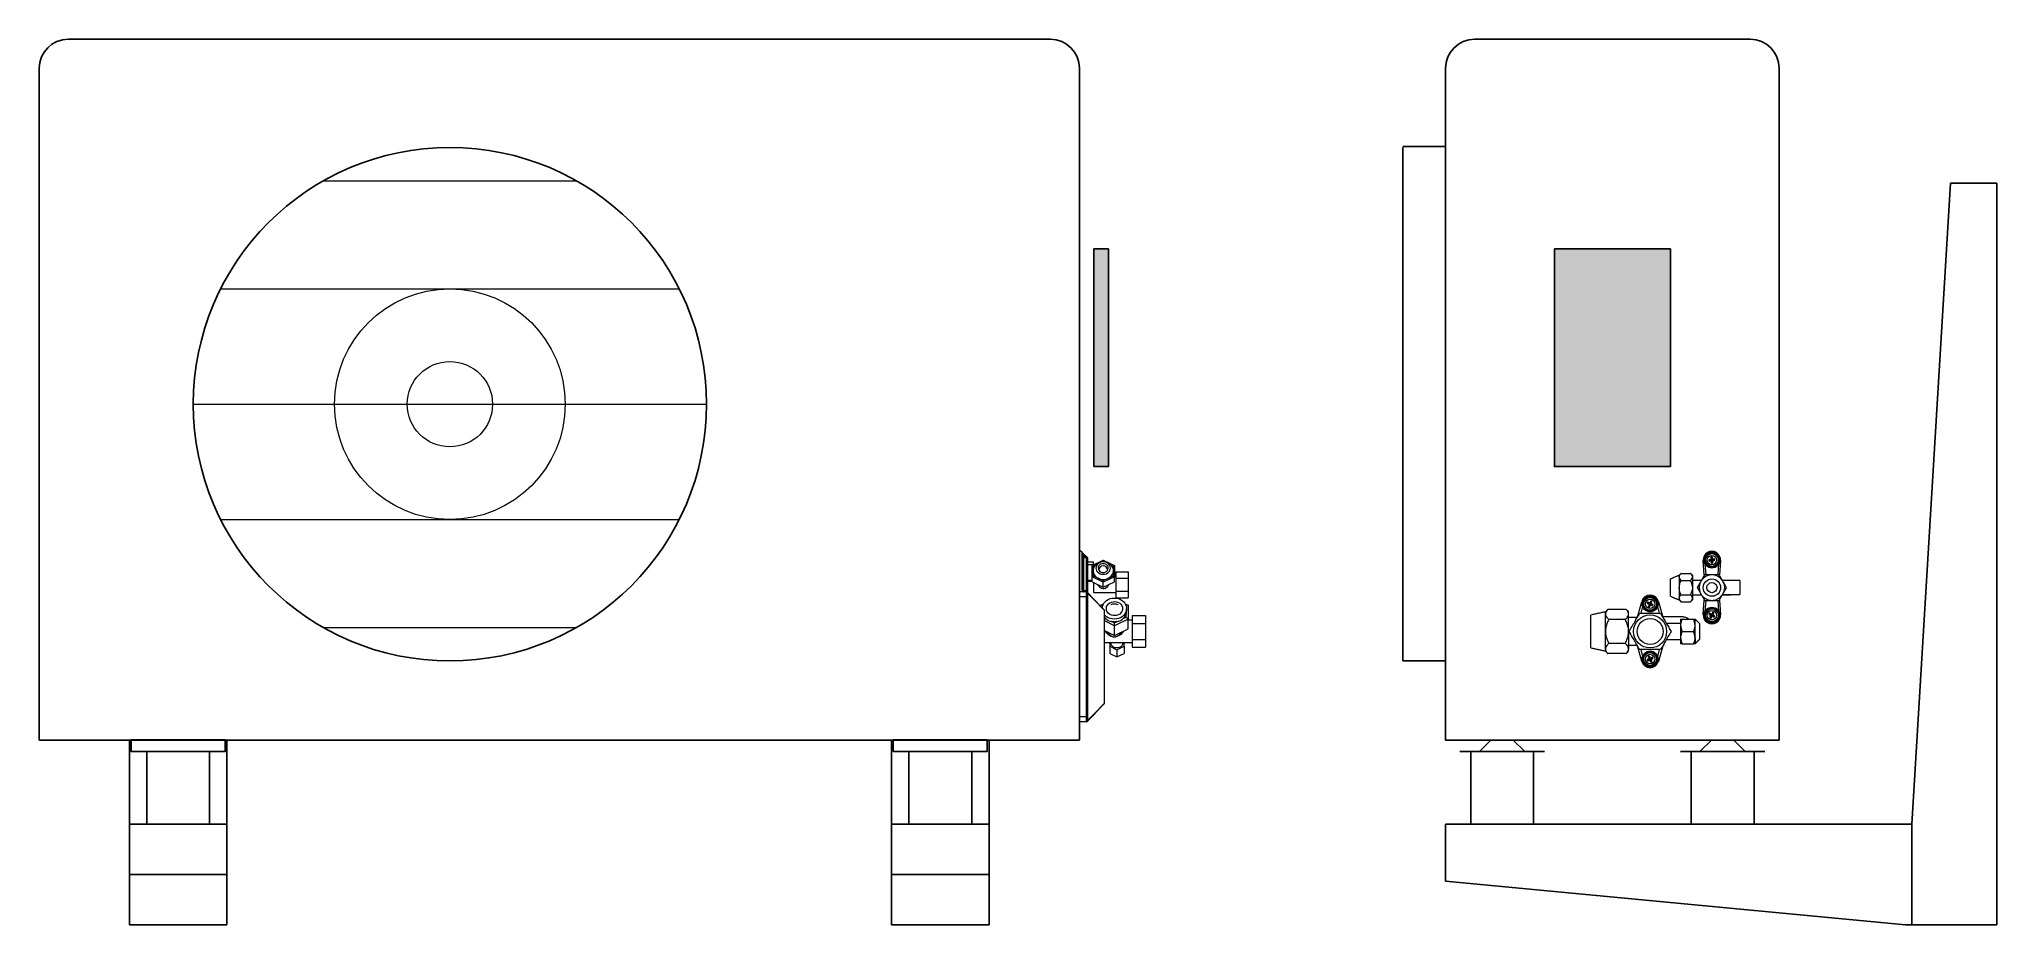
# Model space of a CAD drawing. Header units: millimetres. Extents: x 1280 to 1415, y 1104 to 1165.
import ezdxf

# ---------------------------------------------------------------- set-up
doc = ezdxf.new("R2010")
doc.units = ezdxf.units.MM
doc.layers.add('AC', color=7, linetype='Continuous', lineweight=25)

msp = doc.modelspace()

# ---------------------------------------------------------------- hatches: boundary and pattern name
h = msp.add_hatch(color=10)
h.dxf.hatch_style = 1
h.paths.add_polyline_path([(1352.62, 1135.57), (1353.62, 1135.57), (1353.62, 1150.57), (1352.62, 1150.57)])
h = msp.add_hatch(color=10)
h.dxf.hatch_style = 1
h.paths.add_polyline_path([(1384.36, 1150.57), (1392.36, 1150.57), (1392.36, 1135.57), (1384.36, 1135.57)])

# ---------------------------------------------------------------- linework, layer by layer
at = {"color": 10}
for points in [[(1352.62, 1135.57), (1353.62, 1135.57), (1353.62, 1150.57), (1352.62, 1150.57)], [(1384.36, 1150.57), (1392.36, 1150.57), (1392.36, 1135.57), (1384.36, 1135.57)]]:
    msp.add_lwpolyline(points, close=True, dxfattribs=at)
at = {"layer": 'AC'}
for p, q in [((1281.92, 1165.02), (1349.62, 1165.02)), ((1378.86, 1165.02), (1397.86, 1165.02)), ((1378.86, 1165.02), (1397.86, 1165.02)), ((1279.92, 1116.72), (1279.92, 1163.02)), ((1351.62, 1163.02), (1351.62, 1116.72)), ((1376.86, 1163.02), (1376.86, 1116.72)), ((1399.86, 1163.02), (1399.86, 1116.72)), ((1376.86, 1157.62), (1373.92, 1157.62)), ((1373.92, 1157.56), (1373.92, 1122.18)), ((1411.67, 1155.11), (1408.99, 1110.94)), ((1414.86, 1155.11), (1411.67, 1155.11)), ((1414.86, 1155.11), (1414.86, 1103.99)), ((1373.92, 1122.18), (1376.86, 1122.18)), ((1351.62, 1116.72), (1279.92, 1116.72)), ((1286.15, 1110.94), (1286.15, 1116.72)), ((1292.86, 1110.94), (1292.86, 1116.72)), ((1338.68, 1110.94), (1338.68, 1116.72)), ((1345.39, 1110.94), (1345.39, 1116.72)), ((1376.86, 1116.72), (1399.86, 1116.72)), ((1379.2, 1115.94), (1379.99, 1116.72)), ((1382.33, 1115.94), (1381.53, 1116.72)), ((1394.39, 1115.94), (1395.19, 1116.72)), ((1397.52, 1115.94), (1396.73, 1116.72)), ((1377.85, 1115.94), (1378.6, 1115.94)), ((1377.85, 1115.94), (1379.2, 1115.94)), ((1383.67, 1115.94), (1382.33, 1115.94)), ((1393.05, 1115.94), (1393.79, 1115.94)), ((1393.05, 1115.94), (1394.39, 1115.94)), ((1398.86, 1115.94), (1397.52, 1115.94)), ((1286.15, 1110.94), (1286.15, 1103.99)), ((1286.15, 1110.94), (1292.86, 1110.94)), ((1292.86, 1110.94), (1292.86, 1103.99)), ((1338.68, 1110.94), (1338.68, 1103.99)), ((1338.68, 1110.94), (1345.39, 1110.94)), ((1345.39, 1110.94), (1345.39, 1103.99)), ((1376.86, 1110.94), (1408.99, 1110.94)), ((1376.86, 1110.94), (1376.86, 1107.01)), ((1408.99, 1110.94), (1408.99, 1103.99)), ((1292.86, 1107.46), (1286.15, 1107.46)), ((1345.39, 1107.46), (1338.68, 1107.46)), ((1376.86, 1107.01), (1408.57, 1103.99)), ((1286.15, 1103.99), (1292.86, 1103.99)), ((1338.68, 1103.99), (1345.39, 1103.99)), ((1408.57, 1103.99), (1414.86, 1103.99))]:
    msp.add_line(p, q, dxfattribs=at)
at = {"layer": 'AC', "color": 2, "lineweight": 5}
for p, q in [((1299.49, 1155.25), (1316.97, 1155.25)), ((1292.43, 1147.82), (1324.03, 1147.82)), ((1290.54, 1139.87), (1325.92, 1139.87)), ((1292.43, 1131.93), (1324.03, 1131.93)), ((1351.8, 1129.65), (1351.62, 1129.82)), ((1351.8, 1129.65), (1351.8, 1129.65)), ((1351.8, 1129.65), (1351.8, 1129.65)), ((1351.8, 1129.65), (1351.94, 1129.52)), ((1351.9, 1129.47), (1351.83, 1129.6)), ((1351.83, 1129.6), (1351.83, 1127.07)), ((1351.94, 1129.52), (1351.9, 1129.47)), ((1352.05, 1129.34), (1351.9, 1129.47)), ((1351.9, 1129.47), (1351.9, 1129.34)), ((1351.94, 1129.52), (1352.09, 1129.39)), ((1351.81, 1127.07), (1351.81, 1129.11)), ((1351.9, 1129.34), (1351.83, 1129.34)), ((1351.9, 1129.34), (1352.05, 1129.34)), ((1351.9, 1129.34), (1351.9, 1129.29)), ((1352.11, 1129.29), (1351.9, 1129.29)), ((1351.9, 1129.29), (1351.9, 1127.03)), ((1352.09, 1129.39), (1352.05, 1129.34)), ((1352.11, 1129.31), (1352.05, 1129.34)), ((1352.09, 1129.39), (1352.15, 1129.33)), ((1352.11, 1129.29), (1352.11, 1129.31)), ((1352.11, 1127.03), (1352.11, 1129.29)), ((1352.18, 1129.28), (1352.18, 1129.25)), ((1352.18, 1129.25), (1352.18, 1126.99)), ((1352.6, 1128.99), (1352.18, 1128.99)), ((1352.6, 1128.81), (1352.18, 1128.81)), ((1352.49, 1128.76), (1353.26, 1129.13)), ((1352.49, 1128.76), (1352.56, 1128.76)), ((1352.49, 1127.97), (1352.49, 1128.76)), ((1352.93, 1128.93), (1352.56, 1128.76)), ((1352.56, 1128.76), (1352.56, 1128.4)), ((1352.56, 1128.4), (1352.56, 1128.04)), ((1352.6, 1128.81), (1352.6, 1128.99)), ((1353.26, 1129.09), (1352.93, 1128.93)), ((1353.26, 1129.13), (1354.03, 1128.76)), ((1353.26, 1129.09), (1353.26, 1129.13)), ((1353.6, 1128.93), (1353.26, 1129.09)), ((1353.96, 1128.76), (1353.6, 1128.93)), ((1353.96, 1128.76), (1354.03, 1128.76)), ((1353.96, 1128.4), (1353.96, 1128.76)), ((1353.96, 1128.04), (1353.96, 1128.4)), ((1354.03, 1128.76), (1354.03, 1127.97)), ((1354.14, 1128.31), (1354.14, 1127.87)), ((1354.14, 1128.31), (1354.98, 1128.31)), ((1354.98, 1128.31), (1354.98, 1127.87)), ((1393.1, 1128.21), (1393.74, 1128.21)), ((1394.69, 1128.09), (1394.62, 1129.09)), ((1394.73, 1128.87), (1394.79, 1128.1)), ((1395.01, 1129.15), (1395.19, 1129.15)), ((1395.02, 1129.06), (1395.2, 1129.1)), ((1395.15, 1129.33), (1395.19, 1129.15)), ((1395.16, 1129.17), (1395.19, 1129.15)), ((1395.2, 1129.1), (1395.18, 1129.08)), ((1395.24, 1129.16), (1395.19, 1129.15)), ((1395.2, 1129.1), (1395.19, 1129.15)), ((1395.2, 1129.1), (1395.24, 1129.11)), ((1395.2, 1128.92), (1395.2, 1129.1)), ((1395.23, 1129.34), (1395.24, 1129.16)), ((1395.41, 1129.2), (1395.24, 1129.16)), ((1395.24, 1129.16), (1395.26, 1129.18)), ((1395.24, 1129.16), (1395.24, 1129.11)), ((1395.27, 1129.09), (1395.24, 1129.11)), ((1395.43, 1129.11), (1395.24, 1129.11)), ((1395.29, 1128.93), (1395.24, 1129.11)), ((1395.65, 1128.1), (1395.7, 1128.87)), ((1395.81, 1129.09), (1395.74, 1128.09)), ((1352.11, 1126.94), (1351.62, 1126.94)), ((1351.83, 1127.07), (1351.81, 1127.07)), ((1351.9, 1127.03), (1352.11, 1127.03)), ((1351.9, 1127), (1351.9, 1127.03)), ((1351.9, 1127), (1352.04, 1127)), ((1352.09, 1126.93), (1351.95, 1126.93)), ((1352.04, 1127), (1352.11, 1127.01)), ((1352.16, 1126.95), (1352.09, 1126.93)), ((1352.11, 1127.01), (1352.11, 1127.03)), ((1352.11, 1126.94), (1352.12, 1126.94)), ((1352.11, 1126.59), (1352.11, 1126.94)), ((1352.18, 1126.95), (1352.16, 1126.95)), ((1352.49, 1127.72), (1352.18, 1127.72)), ((1352.49, 1127.65), (1352.18, 1127.65)), ((1352.18, 1126.99), (1352.18, 1126.95)), ((1352.18, 1126.87), (1352.18, 1126.59)), ((1352.18, 1126.85), (1352.18, 1118.07)), ((1352.18, 1126.85), (1352.18, 1126.85)), ((1352.49, 1127.97), (1352.56, 1128.04)), ((1352.49, 1127.62), (1352.49, 1127.97)), ((1353.26, 1127.61), (1352.49, 1127.97)), ((1352.49, 1127.62), (1353.26, 1127.26)), ((1352.56, 1128.04), (1352.93, 1127.87)), ((1352.6, 1127.57), (1352.6, 1126.9)), ((1352.6, 1126.9), (1353.25, 1126.9)), ((1352.93, 1127.87), (1353.26, 1127.71)), ((1353.25, 1126.9), (1354.14, 1126.9)), ((1354.03, 1127.97), (1353.26, 1127.61)), ((1353.26, 1127.71), (1353.6, 1127.87)), ((1353.26, 1127.61), (1353.26, 1127.71)), ((1353.26, 1127.26), (1354.03, 1127.62)), ((1353.26, 1127.26), (1353.26, 1127.61)), ((1353.6, 1127.87), (1353.96, 1128.04)), ((1353.96, 1128.04), (1354.03, 1127.97)), ((1354.03, 1127.62), (1354.03, 1127.97)), ((1354.14, 1127.95), (1354.03, 1127.95)), ((1354.14, 1127.87), (1354.14, 1126.98)), ((1354.14, 1127.87), (1354.98, 1127.87)), ((1354.14, 1126.98), (1354.14, 1126.53)), ((1354.14, 1126.98), (1354.98, 1126.98)), ((1354.98, 1127.87), (1354.98, 1126.98)), ((1354.98, 1126.98), (1354.98, 1126.53)), ((1392.37, 1126.63), (1392.37, 1127.83)), ((1392.97, 1128.08), (1392.97, 1127.98)), ((1392.97, 1127.98), (1392.97, 1127.97)), ((1392.97, 1127.97), (1392.97, 1127.95)), ((1392.97, 1127.95), (1392.97, 1127.26)), ((1392.97, 1127.26), (1392.97, 1127.23)), ((1392.97, 1127.23), (1392.97, 1127.2)), ((1392.97, 1127.2), (1392.97, 1126.51)), ((1393.1, 1127.72), (1393.74, 1127.72)), ((1393.87, 1128.08), (1393.87, 1127.98)), ((1393.87, 1127.98), (1393.87, 1127.95)), ((1393.87, 1127.95), (1393.87, 1127.26)), ((1393.87, 1127.26), (1393.87, 1127.2)), ((1393.87, 1127.2), (1393.87, 1126.51)), ((1394.5, 1127.74), (1394.41, 1127.59)), ((1394.41, 1126.87), (1394.5, 1126.72)), ((1395.3, 1128.1), (1395.13, 1128.1)), ((1396.02, 1127.59), (1395.93, 1127.74)), ((1395.93, 1126.72), (1396.02, 1126.87)), ((1396.98, 1127.73), (1395.94, 1127.73)), ((1397.14, 1127.71), (1395.95, 1127.71)), ((1397.14, 1127.71), (1397.14, 1126.75)), ((1352.11, 1126.59), (1351.62, 1126.59)), ((1352.11, 1126.59), (1352.18, 1126.59)), ((1352.11, 1118.33), (1352.11, 1126.59)), ((1352.18, 1126.59), (1352.18, 1118.33)), ((1353.09, 1126.01), (1353.28, 1126.11)), ((1353.23, 1126.01), (1353.09, 1126.01)), ((1353.09, 1125.95), (1353.09, 1126.01)), ((1353.24, 1126.01), (1353.23, 1126.01)), ((1353.23, 1126.01), (1353.23, 1125.99)), ((1353.34, 1119.26), (1353.34, 1125.66)), ((1353.35, 1119.25), (1353.35, 1125.68)), ((1354.14, 1126.53), (1354.98, 1126.53)), ((1354.78, 1126.11), (1354.98, 1126.01)), ((1354.84, 1126.01), (1354.83, 1126.01)), ((1354.98, 1126.01), (1354.84, 1126.01)), ((1354.84, 1125.99), (1354.84, 1126.01)), ((1354.87, 1125.59), (1354.87, 1125.78)), ((1354.98, 1126.01), (1354.98, 1125.06)), ((1387.88, 1125.41), (1387.88, 1125.56)), ((1387.88, 1124.21), (1387.88, 1125.41)), ((1389.31, 1125.72), (1388.04, 1125.72)), ((1389.48, 1125.41), (1389.48, 1125.56)), ((1389.48, 1124.21), (1389.48, 1125.41)), ((1390.09, 1125.2), (1390.38, 1126.26)), ((1390.44, 1125.92), (1390.32, 1125.46)), ((1390.75, 1126.14), (1390.93, 1126.09)), ((1390.79, 1126.23), (1390.95, 1126.14)), ((1390.84, 1125.93), (1390.93, 1126.09)), ((1390.93, 1126.09), (1390.9, 1126.08)), ((1390.92, 1125.9), (1390.97, 1126.08)), ((1390.93, 1126.17), (1390.95, 1126.14)), ((1390.93, 1126.09), (1390.95, 1126.14)), ((1390.93, 1126.09), (1390.97, 1126.08)), ((1390.99, 1126.31), (1390.95, 1126.14)), ((1390.99, 1126.12), (1390.95, 1126.14)), ((1390.99, 1126.12), (1390.97, 1126.08)), ((1390.98, 1126.05), (1390.97, 1126.08)), ((1391.13, 1125.99), (1390.97, 1126.08)), ((1391.08, 1126.28), (1390.99, 1126.12)), ((1390.99, 1126.12), (1391.02, 1126.13)), ((1391.17, 1126.07), (1390.99, 1126.12)), ((1391.6, 1125.46), (1391.48, 1125.92)), ((1391.54, 1126.26), (1391.83, 1125.2)), ((1392.97, 1126.51), (1392.97, 1126.49)), ((1392.97, 1126.49), (1392.97, 1126.48)), ((1392.97, 1126.48), (1392.97, 1126.38)), ((1393.1, 1126.74), (1393.74, 1126.74)), ((1393.1, 1126.25), (1393.74, 1126.25)), ((1393.87, 1126.51), (1393.87, 1126.48)), ((1393.87, 1126.48), (1393.87, 1126.38)), ((1394.62, 1125.37), (1394.69, 1126.37)), ((1394.79, 1126.35), (1394.73, 1125.59)), ((1395.05, 1125.46), (1395.21, 1125.36)), ((1395.13, 1126.35), (1395.3, 1126.35)), ((1395.27, 1125.53), (1395.21, 1125.36)), ((1395.35, 1125.49), (1395.25, 1125.34)), ((1395.7, 1125.59), (1395.65, 1126.35)), ((1395.74, 1126.37), (1395.81, 1125.37)), ((1395.94, 1126.73), (1396.51, 1126.73)), ((1395.95, 1126.75), (1397.14, 1126.75)), ((1299.49, 1124.49), (1316.97, 1124.49)), ((1353.35, 1125.14), (1353.42, 1125.11)), ((1354.03, 1124.59), (1353.35, 1124.93)), ((1353.35, 1124.27), (1354.03, 1123.93)), ((1353.84, 1124.9), (1354.03, 1124.8)), ((1354.98, 1125.06), (1354.03, 1124.59)), ((1354.03, 1124.8), (1354.23, 1124.9)), ((1354.03, 1124.59), (1354.03, 1124.8)), ((1354.03, 1123.93), (1354.03, 1124.59)), ((1354.03, 1123.93), (1354.98, 1124.4)), ((1354.64, 1125.11), (1354.84, 1125.2)), ((1354.84, 1125.2), (1354.84, 1125.4)), ((1354.98, 1125.06), (1354.84, 1125.2)), ((1354.98, 1124.4), (1354.98, 1125.06)), ((1355.26, 1124.98), (1354.98, 1124.98)), ((1355.26, 1125.3), (1355.26, 1124.75)), ((1355.26, 1125.3), (1356.17, 1125.3)), ((1355.26, 1124.75), (1355.26, 1123.66)), ((1355.26, 1124.75), (1356.17, 1124.75)), ((1356.17, 1125.3), (1356.17, 1124.75)), ((1356.17, 1124.75), (1356.17, 1123.66)), ((1386.88, 1123.08), (1386.88, 1125.34)), ((1387.88, 1123), (1387.88, 1124.21)), ((1389.25, 1125.03), (1388.11, 1125.03)), ((1389.48, 1124.21), (1389.48, 1123)), ((1393.23, 1125.21), (1391.84, 1125.21)), ((1393.06, 1125.06), (1393.06, 1124.63)), ((1393.06, 1124.63), (1393.06, 1123.78)), ((1393.17, 1125.06), (1393.95, 1125.06)), ((1393.17, 1124.21), (1393.95, 1124.21)), ((1394.06, 1124.63), (1394.06, 1125.06)), ((1394.06, 1123.78), (1394.06, 1124.63)), ((1394.36, 1124.76), (1394.36, 1124.21)), ((1394.36, 1124.21), (1394.36, 1123.66)), ((1395.01, 1125.38), (1395.19, 1125.32)), ((1395.08, 1125.17), (1395.19, 1125.32)), ((1395.15, 1125.31), (1395.19, 1125.32)), ((1395.16, 1125.13), (1395.23, 1125.3)), ((1395.21, 1125.36), (1395.19, 1125.32)), ((1395.23, 1125.3), (1395.19, 1125.32)), ((1395.21, 1125.36), (1395.2, 1125.39)), ((1395.21, 1125.36), (1395.25, 1125.34)), ((1395.23, 1125.3), (1395.25, 1125.34)), ((1395.23, 1125.3), (1395.24, 1125.27)), ((1395.38, 1125.2), (1395.23, 1125.3)), ((1395.28, 1125.35), (1395.25, 1125.34)), ((1395.42, 1125.28), (1395.25, 1125.34)), ((1353.35, 1123.44), (1355.26, 1123.44)), ((1353.72, 1123.44), (1353.72, 1123.19)), ((1353.72, 1123.19), (1353.72, 1122.7)), ((1353.72, 1123.19), (1354.21, 1122.95)), ((1354.21, 1122.95), (1354.7, 1123.19)), ((1354.21, 1122.95), (1354.21, 1122.46)), ((1354.7, 1123.19), (1354.7, 1123.44)), ((1354.7, 1123.19), (1354.7, 1122.7)), ((1355.26, 1123.66), (1355.26, 1123.12)), ((1355.26, 1123.66), (1356.17, 1123.66)), ((1355.26, 1123.12), (1356.17, 1123.12)), ((1356.17, 1123.66), (1356.17, 1123.12)), ((1387.88, 1122.86), (1387.88, 1123)), ((1389.25, 1123.38), (1388.11, 1123.38)), ((1389.48, 1122.86), (1389.48, 1123)), ((1390.38, 1122.15), (1390.09, 1123.21)), ((1390.32, 1122.96), (1390.44, 1122.49)), ((1391.48, 1122.49), (1391.6, 1122.96)), ((1391.83, 1123.21), (1391.54, 1122.15)), ((1393.06, 1123.78), (1393.06, 1123.36)), ((1393.17, 1123.36), (1393.95, 1123.36)), ((1394.06, 1123.78), (1394.06, 1123.36)), ((1353.72, 1122.7), (1354.21, 1122.46)), ((1354.21, 1122.46), (1354.7, 1122.7)), ((1389.31, 1122.69), (1388.04, 1122.69)), ((1390.75, 1122.26), (1390.93, 1122.32)), ((1390.79, 1122.18), (1390.95, 1122.28)), ((1390.83, 1122.47), (1390.93, 1122.32)), ((1390.93, 1122.32), (1390.9, 1122.33)), ((1390.91, 1122.51), (1390.97, 1122.34)), ((1390.93, 1122.32), (1390.97, 1122.34)), ((1390.93, 1122.32), (1390.95, 1122.28)), ((1390.94, 1122.25), (1390.95, 1122.28)), ((1390.99, 1122.3), (1390.95, 1122.28)), ((1391, 1122.1), (1390.95, 1122.28)), ((1391.13, 1122.43), (1390.97, 1122.34)), ((1390.98, 1122.37), (1390.97, 1122.34)), ((1390.99, 1122.3), (1390.97, 1122.34)), ((1391.16, 1122.35), (1390.99, 1122.3)), ((1390.99, 1122.3), (1391.02, 1122.28)), ((1391.09, 1122.14), (1390.99, 1122.3)), ((1352.11, 1118.33), (1351.62, 1118.33)), ((1352.11, 1117.98), (1351.62, 1117.98)), ((1352.11, 1117.98), (1352.11, 1118.33)), ((1352.11, 1118.33), (1352.18, 1118.33)), ((1352.18, 1118.33), (1352.18, 1118.05)), ((1352.18, 1118.07), (1352.18, 1118.07))]:
    msp.add_line(p, q, dxfattribs=at)
at = {"layer": 'AC', "color": 2, "lineweight": 5, "flags": 128}
for points in [[(1351.83, 1129.34), (1351.83, 1129.33), (1351.83, 1129.32), (1351.84, 1129.31), (1351.85, 1129.31), (1351.86, 1129.3), (1351.87, 1129.3), (1351.88, 1129.29), (1351.9, 1129.29)], [(1352.15, 1129.33), (1352.15, 1129.33), (1352.15, 1129.33), (1352.14, 1129.33), (1352.14, 1129.33), (1352.13, 1129.33), (1352.12, 1129.32), (1352.12, 1129.32), (1352.11, 1129.31)], [(1352.18, 1129.28), (1352.18, 1129.29), (1352.17, 1129.29), (1352.17, 1129.3), (1352.16, 1129.3), (1352.15, 1129.3), (1352.13, 1129.31), (1352.12, 1129.31), (1352.11, 1129.31)], [(1352.18, 1129.25), (1352.18, 1129.26), (1352.17, 1129.27), (1352.17, 1129.27), (1352.16, 1129.28), (1352.15, 1129.29), (1352.13, 1129.29), (1352.12, 1129.29), (1352.11, 1129.29)], [(1352.93, 1128.93), (1352.85, 1128.89), (1352.78, 1128.84), (1352.71, 1128.78), (1352.66, 1128.71), (1352.62, 1128.64), (1352.59, 1128.56), (1352.57, 1128.48), (1352.56, 1128.4)], [(1352.56, 1128.4), (1352.57, 1128.32), (1352.59, 1128.24), (1352.62, 1128.16), (1352.66, 1128.09), (1352.71, 1128.03), (1352.78, 1127.97), (1352.85, 1127.91), (1352.93, 1127.87)], [(1353.26, 1129.01), (1353.15, 1129), (1353.05, 1128.97), (1352.95, 1128.91), (1352.87, 1128.85), (1352.81, 1128.76), (1352.78, 1128.67), (1352.76, 1128.58), (1352.78, 1128.48), (1352.81, 1128.39), (1352.87, 1128.31), (1352.95, 1128.24), (1353.05, 1128.19), (1353.15, 1128.16), (1353.26, 1128.15), (1353.37, 1128.16), (1353.48, 1128.19), (1353.57, 1128.24), (1353.65, 1128.31), (1353.71, 1128.39), (1353.75, 1128.48), (1353.76, 1128.58), (1353.75, 1128.67), (1353.71, 1128.76), (1353.65, 1128.85), (1353.57, 1128.91), (1353.48, 1128.97), (1353.37, 1129), (1353.26, 1129.01)], [(1353.26, 1128.88), (1353.17, 1128.87), (1353.08, 1128.84), (1353.01, 1128.78), (1352.95, 1128.72), (1352.92, 1128.64), (1352.91, 1128.56), (1352.93, 1128.48), (1352.98, 1128.4), (1353.04, 1128.34), (1353.12, 1128.3), (1353.22, 1128.28), (1353.31, 1128.28), (1353.4, 1128.3), (1353.48, 1128.34), (1353.55, 1128.4), (1353.59, 1128.48), (1353.61, 1128.56), (1353.61, 1128.64), (1353.57, 1128.72), (1353.52, 1128.78), (1353.44, 1128.84), (1353.36, 1128.87), (1353.26, 1128.88)], [(1353.6, 1128.93), (1353.52, 1128.97), (1353.44, 1128.99), (1353.35, 1129), (1353.26, 1129.01), (1353.18, 1129), (1353.09, 1128.99), (1353.01, 1128.97), (1352.93, 1128.93)], [(1353.96, 1128.4), (1353.96, 1128.48), (1353.94, 1128.56), (1353.91, 1128.64), (1353.86, 1128.71), (1353.81, 1128.78), (1353.75, 1128.84), (1353.68, 1128.89), (1353.6, 1128.93)], [(1353.6, 1127.87), (1353.68, 1127.91), (1353.75, 1127.97), (1353.81, 1128.03), (1353.86, 1128.09), (1353.91, 1128.16), (1353.94, 1128.24), (1353.96, 1128.32), (1353.96, 1128.4)], [(1394.62, 1129.09), (1394.62, 1129.09), (1394.63, 1129.09), (1394.63, 1129.09), (1394.65, 1129.09), (1394.66, 1129.09), (1394.67, 1129.09)], [(1395.81, 1129.09), (1395.81, 1129.09), (1395.81, 1129.09), (1395.8, 1129.09), (1395.79, 1129.09), (1395.77, 1129.09), (1395.76, 1129.09)], [(1351.83, 1127.07), (1351.83, 1127.06), (1351.83, 1127.06), (1351.84, 1127.05), (1351.85, 1127.04), (1351.86, 1127.04), (1351.87, 1127.03), (1351.88, 1127.03), (1351.9, 1127.03)], [(1351.9, 1127), (1351.91, 1127), (1351.92, 1127), (1351.93, 1126.99), (1351.93, 1126.98), (1351.94, 1126.97), (1351.94, 1126.96), (1351.95, 1126.95), (1351.95, 1126.93)], [(1352.04, 1127), (1352.05, 1127), (1352.06, 1127), (1352.07, 1126.99), (1352.08, 1126.98), (1352.09, 1126.97), (1352.09, 1126.96), (1352.09, 1126.95), (1352.09, 1126.93)], [(1352.18, 1126.99), (1352.18, 1127), (1352.17, 1127), (1352.17, 1127.01), (1352.16, 1127.02), (1352.15, 1127.02), (1352.13, 1127.03), (1352.12, 1127.03), (1352.11, 1127.03)], [(1352.11, 1127.01), (1352.12, 1127.01), (1352.13, 1127.01), (1352.15, 1127), (1352.16, 1126.99), (1352.17, 1126.98), (1352.17, 1126.97), (1352.18, 1126.96), (1352.18, 1126.95)], [(1352.11, 1127.01), (1352.12, 1127.01), (1352.12, 1127), (1352.13, 1126.99), (1352.14, 1126.99), (1352.14, 1126.98), (1352.15, 1126.97), (1352.15, 1126.96), (1352.16, 1126.95)], [(1352.12, 1126.94), (1352.13, 1126.94), (1352.14, 1126.94), (1352.15, 1126.93), (1352.16, 1126.93), (1352.17, 1126.92), (1352.17, 1126.91), (1352.18, 1126.9), (1352.18, 1126.9)], [(1352.18, 1126.9), (1352.18, 1126.89), (1352.19, 1126.89), (1352.19, 1126.89), (1352.19, 1126.88), (1352.19, 1126.88), (1352.19, 1126.88), (1352.2, 1126.87), (1352.2, 1126.87)], [(1353.34, 1125.66), (1353.14, 1125.87), (1352.8, 1126.22), (1352.46, 1126.57), (1352.18, 1126.85)], [(1353.35, 1125.68), (1353.19, 1125.84), (1352.58, 1126.48), (1352.26, 1126.81), (1352.2, 1126.87)], [(1352.89, 1127.44), (1352.9, 1127.41), (1353.02, 1127.27), (1353.14, 1127.19), (1353.23, 1127.16), (1353.32, 1127.16), (1353.41, 1127.2), (1353.55, 1127.31), (1353.64, 1127.43)], [(1352.93, 1127.87), (1353.01, 1127.84), (1353.09, 1127.81), (1353.18, 1127.8), (1353.26, 1127.8), (1353.35, 1127.8), (1353.44, 1127.81), (1353.52, 1127.84), (1353.6, 1127.87)], [(1353.19, 1125.83), (1353.21, 1125.91), (1353.24, 1126.03), (1353.31, 1126.15), (1353.39, 1126.25), (1353.49, 1126.34), (1353.61, 1126.41), (1353.75, 1126.47), (1353.89, 1126.5), (1354.03, 1126.51), (1354.18, 1126.5), (1354.32, 1126.47), (1354.45, 1126.41), (1354.57, 1126.34), (1354.68, 1126.25), (1354.76, 1126.15), (1354.82, 1126.03), (1354.86, 1125.91), (1354.87, 1125.78)], [(1353.34, 1125.66), (1353.34, 1125.66), (1353.35, 1125.67), (1353.35, 1125.68)], [(1354.87, 1125.78), (1354.86, 1125.66), (1354.82, 1125.53), (1354.76, 1125.42), (1354.68, 1125.31), (1354.57, 1125.22), (1354.45, 1125.15), (1354.32, 1125.1), (1354.18, 1125.07), (1354.03, 1125.05), (1353.89, 1125.07), (1353.75, 1125.1), (1353.61, 1125.15), (1353.49, 1125.22), (1353.39, 1125.31), (1353.35, 1125.36)], [(1354.59, 1125.78), (1354.58, 1125.68), (1354.54, 1125.58), (1354.48, 1125.49), (1354.4, 1125.41), (1354.3, 1125.35), (1354.18, 1125.31), (1354.06, 1125.3), (1353.94, 1125.3), (1353.83, 1125.33), (1353.72, 1125.38), (1353.63, 1125.45), (1353.55, 1125.53), (1353.5, 1125.63), (1353.48, 1125.73), (1353.48, 1125.83), (1353.5, 1125.94), (1353.55, 1126.03), (1353.63, 1126.12), (1353.72, 1126.18), (1353.83, 1126.23), (1353.94, 1126.26), (1354.06, 1126.27), (1354.18, 1126.25), (1354.3, 1126.21), (1354.4, 1126.15), (1354.48, 1126.08), (1354.54, 1125.99), (1354.58, 1125.89), (1354.59, 1125.78)], [(1354.84, 1125.4), (1354.86, 1125.49), (1354.87, 1125.59)], [(1390.43, 1126.25), (1390.42, 1126.25), (1390.4, 1126.26), (1390.39, 1126.26), (1390.38, 1126.26), (1390.38, 1126.26)], [(1391.49, 1126.25), (1391.5, 1126.25), (1391.51, 1126.26), (1391.53, 1126.26), (1391.54, 1126.26), (1391.54, 1126.26)], [(1353.42, 1125.11), (1353.39, 1125.14), (1353.36, 1125.17), (1353.35, 1125.18)], [(1354.65, 1124.24), (1354.65, 1124.22), (1354.57, 1124.11), (1354.47, 1124.01), (1354.36, 1123.92), (1354.23, 1123.85), (1354.1, 1123.81), (1353.96, 1123.82), (1353.82, 1123.86), (1353.7, 1123.92), (1353.6, 1124.01), (1353.51, 1124.1), (1353.42, 1124.22), (1353.41, 1124.24)], [(1353.53, 1124.18), (1353.55, 1124.14), (1353.64, 1124.04), (1353.73, 1123.96), (1353.84, 1123.89), (1353.97, 1123.84), (1354.08, 1123.84), (1354.1, 1123.84), (1354.21, 1123.88), (1354.33, 1123.95), (1354.43, 1124.04), (1354.51, 1124.14), (1354.54, 1124.18)], [(1354.23, 1124.9), (1354.18, 1124.89), (1354.13, 1124.88), (1354.08, 1124.88), (1354.03, 1124.88), (1353.98, 1124.88), (1353.93, 1124.88), (1353.89, 1124.89), (1353.84, 1124.9)], [(1354.84, 1125.4), (1354.82, 1125.36), (1354.8, 1125.32), (1354.78, 1125.28), (1354.76, 1125.24), (1354.73, 1125.21), (1354.71, 1125.17), (1354.68, 1125.14), (1354.64, 1125.11)], [(1394.67, 1125.37), (1394.66, 1125.37), (1394.65, 1125.37), (1394.63, 1125.37), (1394.63, 1125.37), (1394.62, 1125.37), (1394.62, 1125.37)], [(1395.76, 1125.37), (1395.77, 1125.37), (1395.79, 1125.37), (1395.8, 1125.37), (1395.81, 1125.37), (1395.81, 1125.37), (1395.81, 1125.37)], [(1354.63, 1123.44), (1354.62, 1123.39), (1354.6, 1123.3), (1354.55, 1123.22), (1354.48, 1123.16), (1354.39, 1123.11), (1354.29, 1123.08), (1354.18, 1123.07), (1354.08, 1123.09), (1353.98, 1123.13), (1353.9, 1123.19), (1353.84, 1123.26), (1353.8, 1123.35), (1353.79, 1123.44)], [(1390.38, 1122.15), (1390.38, 1122.15), (1390.39, 1122.15), (1390.4, 1122.16), (1390.42, 1122.16), (1390.43, 1122.16)], [(1391.54, 1122.15), (1391.54, 1122.15), (1391.53, 1122.15), (1391.51, 1122.16), (1391.5, 1122.16), (1391.49, 1122.16)], [(1352.18, 1118.07), (1352.46, 1118.35), (1352.8, 1118.7), (1353.14, 1119.06), (1353.34, 1119.26)], [(1352.2, 1118.05), (1352.25, 1118.1), (1352.59, 1118.45), (1353.08, 1118.96), (1353.35, 1119.24)], [(1352.18, 1118.03), (1352.18, 1118.02), (1352.17, 1118.01), (1352.16, 1118), (1352.16, 1117.99), (1352.15, 1117.99), (1352.14, 1117.98), (1352.13, 1117.98), (1352.12, 1117.98)], [(1352.18, 1118.07), (1352.18, 1118.06), (1352.18, 1118.06), (1352.18, 1118.06), (1352.18, 1118.05), (1352.18, 1118.05), (1352.19, 1118.04), (1352.2, 1118.05)], [(1352.2, 1118.05), (1352.2, 1118.05), (1352.19, 1118.05), (1352.19, 1118.04), (1352.19, 1118.04), (1352.19, 1118.04), (1352.19, 1118.03), (1352.18, 1118.03), (1352.18, 1118.03)]]:
    msp.add_lwpolyline(points, dxfattribs=at)
at = {"layer": 'AC'}
for points in [[(1286.26, 1116.73), (1292.74, 1116.73), (1292.74, 1115.94), (1286.26, 1115.94)], [(1338.79, 1116.73), (1345.27, 1116.73), (1345.27, 1115.94), (1338.79, 1115.94)], [(1287.34, 1115.94), (1291.67, 1115.94), (1291.67, 1110.94), (1287.34, 1110.94)], [(1344.2, 1115.94), (1339.87, 1115.94), (1339.87, 1110.94), (1344.2, 1110.94)], [(1378.6, 1115.94), (1382.93, 1115.94), (1382.93, 1110.94), (1378.6, 1110.94)], [(1398.12, 1115.94), (1393.79, 1115.94), (1393.79, 1110.94), (1398.12, 1110.94)]]:
    msp.add_lwpolyline(points, close=True, dxfattribs=at)
msp.add_circle((1308.23, 1139.87), 17.69, dxfattribs=at)
at = {"layer": 'AC', "color": 2, "lineweight": 5}
for centre, radius in [((1308.23, 1139.87), 7.95), ((1308.23, 1139.87), 2.94), ((1395.22, 1129.13), 0.55), ((1395.22, 1129.13), 0.5), ((1395.22, 1129.13), 0.45), ((1395.22, 1129.13), 0.44), ((1395.22, 1129.13), 0.324), ((1395.22, 1127.23), 0.6), ((1395.22, 1127.23), 0.35), ((1390.96, 1126.11), 0.55), ((1390.96, 1126.11), 0.5), ((1390.96, 1126.11), 0.45), ((1390.96, 1126.11), 0.44), ((1390.96, 1126.11), 0.324), ((1395.22, 1125.33), 0.55), ((1395.22, 1125.33), 0.5), ((1395.22, 1125.33), 0.45), ((1395.22, 1125.33), 0.44), ((1395.22, 1125.33), 0.324), ((1390.96, 1124.21), 1.14), ((1390.96, 1124.21), 0.895), ((1390.96, 1122.31), 0.55), ((1390.96, 1122.31), 0.5), ((1390.96, 1122.31), 0.45), ((1390.96, 1122.31), 0.44), ((1390.96, 1122.31), 0.324)]:
    msp.add_circle(centre, radius, dxfattribs=at)
at = {"layer": 'AC'}
for centre, start, end in [((1281.92, 1163.02), 90, 180), ((1349.62, 1163.02), 0, 90), ((1378.86, 1163.02), 90, 180), ((1397.86, 1163.02), 0, 90)]:
    msp.add_arc(centre, 2, start, end, dxfattribs=at)
at = {"layer": 'AC', "color": 2, "lineweight": 5}
for centre, radius, start, end in [((1346.48, 1129.35), 5.34, 357.3963, 3.1727), ((1351.76, 1129.6), 0.07, 0, 48.0128), ((1395.22, 1129.13), 0.6, 355.9752, 184.0248), ((1352.11, 1129.28), 0.07, 0, 48.0128), ((1353.26, 1128.42), 0.315, 90, 175.6701), ((1353.26, 1128.42), 0.315, 4.3299, 90), ((1396.8, 1116.81), 12.47, 97.5489, 98.2788), ((1396.68, 1129.32), 1.68, 185.8127, 188.8701), ((1393.63, 1141.43), 12.45, 276.4037, 277.1344), ((1395.4, 1127.67), 1.68, 95.8124, 98.87), ((1407.53, 1130.72), 12.46, 186.4037, 187.1341), ((1407.53, 1130.72), 12.47, 187.5489, 188.2788), ((1395.03, 1130.59), 1.68, 275.8124, 278.8699), ((1382.91, 1127.54), 12.46, 7.5486, 8.2791), ((1396.8, 1116.82), 12.46, 96.4038, 97.1343), ((1393.63, 1141.46), 12.48, 277.5494, 278.2783), ((1382.9, 1127.54), 12.46, 6.4039, 7.1342), ((1393.76, 1128.94), 1.68, 5.8124, 8.8704), ((1351.95, 1127.07), 0.14, 180, 270), ((1351.9, 1127.07), 0.07, 180, 270), ((1352.11, 1126.87), 0.07, 0, 90), ((1352.19, 1126.86), 0.012, 57.5116, 215.5718), ((1395.22, 1127.23), 0.879, 155.7098, 204.2902), ((1395.22, 1127.23), 0.879, 95.7098, 144.2902), ((1395.22, 1127.23), 0.879, 35.7098, 84.2902), ((1395.22, 1127.23), 0.879, 335.7098, 24.2902), ((1354.03, 1125.47), 0.63, 90, 113.6167), ((1354.03, 1125.47), 0.63, 66.3833, 90), ((1390.96, 1126.11), 0.6, 15.2575, 164.7425), ((1392.32, 1125.55), 1.68, 156.371, 159.4272), ((1395.63, 1137.61), 12.46, 246.9613, 247.6917), ((1386.28, 1114.59), 12.48, 68.107, 68.8362), ((1402.47, 1121.43), 12.47, 158.1066, 158.8365), ((1391.51, 1127.47), 1.68, 246.3709, 249.4273), ((1379.46, 1130.77), 12.46, 336.9614, 337.6918), ((1402.47, 1121.43), 12.47, 156.9618, 157.6917), ((1395.63, 1137.61), 12.47, 248.1066, 248.8365), ((1390.41, 1124.74), 1.68, 66.371, 69.4272), ((1379.46, 1130.78), 12.46, 338.1065, 338.837), ((1386.3, 1114.63), 12.43, 66.9608, 67.6926), ((1389.6, 1126.66), 1.68, 336.3711, 339.4276), ((1395.22, 1127.23), 0.879, 215.7098, 264.2902), ((1396.53, 1124.66), 1.68, 151.6093, 154.6662), ((1389.61, 1114.26), 12.46, 63.3452, 64.0757), ((1406.29, 1119.72), 12.45, 152.2003, 152.9309), ((1394.55, 1124.02), 1.68, 61.6082, 64.6676), ((1384.14, 1130.94), 12.46, 333.3453, 334.0754), ((1395.22, 1127.23), 0.879, 275.7098, 324.2902), ((1353.88, 1125.5), 0.598, 220.5759, 266.294), ((1354.19, 1125.5), 0.598, 273.706, 319.4241), ((1393.23, 1124.68), 0.525, 45.5113, 90), ((1395.22, 1125.33), 0.6, 175.9752, 4.0248), ((1400.82, 1136.4), 12.45, 242.2, 242.9308), ((1406.29, 1119.72), 12.46, 153.3454, 154.0756), ((1395.88, 1126.64), 1.68, 241.61, 244.6666), ((1384.15, 1130.93), 12.45, 332.2003, 332.9309), ((1400.83, 1136.4), 12.46, 243.3453, 244.0757), ((1389.61, 1114.27), 12.45, 62.1999, 62.9309), ((1393.9, 1125.99), 1.68, 331.6095, 334.6665), ((1390.96, 1122.31), 0.6, 195.2575, 344.7425), ((1396.2, 1111.04), 12.48, 115.17, 115.8993), ((1392.29, 1122.93), 1.68, 203.4327, 206.4914), ((1385.71, 1133.58), 12.48, 294.0252, 294.7541), ((1391.58, 1120.97), 1.68, 113.4332, 116.4915), ((1402.19, 1127.54), 12.44, 204.0239, 204.7554), ((1379.7, 1117.07), 12.46, 25.1694, 25.8995), ((1402.21, 1127.54), 12.45, 205.1693, 205.9001), ((1396.19, 1111.08), 12.43, 114.0236, 114.7556), ((1390.34, 1123.64), 1.68, 293.4333, 296.4897), ((1385.72, 1133.57), 12.47, 295.1692, 295.8992), ((1379.71, 1117.07), 12.46, 24.0242, 24.7547), ((1389.63, 1121.69), 1.68, 23.4327, 26.4914), ((1353.32, 1119.24), 0.0261, 10.69, 52.9836), ((1352.11, 1118.05), 0.07, 270, 0)]:
    msp.add_arc(centre, radius, start, end, dxfattribs=at)
for points in [[(1393.1, 1128.21), (1392.97, 1128.08)], [(1393.87, 1128.08), (1393.74, 1128.21)], [(1392.97, 1128.08), (1392.37, 1127.83)], [(1394.49, 1127.73), (1393.87, 1127.73)], [(1397.12, 1127.71), (1397.12, 1127.71)], [(1387.88, 1125.56), (1386.88, 1125.34)], [(1388.04, 1125.72), (1387.88, 1125.56)], [(1389.48, 1125.56), (1389.31, 1125.72)], [(1392.37, 1126.63), (1392.97, 1126.38)], [(1392.97, 1126.38), (1393.1, 1126.25)], [(1393.74, 1126.25), (1393.87, 1126.38)], [(1393.87, 1126.73), (1394.49, 1126.73)], [(1390.06, 1125.16), (1389.48, 1125.16)], [(1393.06, 1124.76), (1392.08, 1124.76)], [(1394.36, 1124.76), (1394.06, 1125.06)], [(1386.88, 1123.08), (1387.88, 1122.86)], [(1387.88, 1122.86), (1388.04, 1122.69)], [(1389.31, 1122.69), (1389.48, 1122.86)], [(1389.48, 1123.26), (1390.06, 1123.26)], [(1392.08, 1123.66), (1393.06, 1123.66)], [(1394.06, 1123.36), (1394.36, 1123.66)]]:
    msp.add_open_spline(points, degree=1, dxfattribs=at)
for points, knots in [([(1392.97, 1127.98), (1392.97, 1127.99), (1392.97, 1128.04), (1393.01, 1128.12), (1393.08, 1128.19), (1393.1, 1128.21)], [0, 0, 0, 0, 0.074076, 0.698568, 1, 1, 1, 1]), ([(1393.74, 1128.21), (1393.77, 1128.17), (1393.84, 1128.1), (1393.86, 1128.01), (1393.87, 1127.98)], [0, 0, 0, 0, 0.567558, 1, 1, 1, 1]), ([(1393.1, 1127.72), (1393.06, 1127.76), (1392.99, 1127.84), (1392.97, 1127.92), (1392.97, 1127.95)], [0, 0, 0, 0, 0.567558, 1, 1, 1, 1]), ([(1392.97, 1127.26), (1392.97, 1127.33), (1392.99, 1127.49), (1393.06, 1127.64), (1393.1, 1127.72)], [0, 0, 0, 0, 0.427231, 1, 1, 1, 1]), ([(1393.1, 1126.74), (1393.09, 1126.75), (1393.03, 1126.87), (1392.98, 1127.03), (1392.97, 1127.17), (1392.97, 1127.2)], [0, 0, 0, 0, 0.097717, 0.816781, 1, 1, 1, 1]), ([(1393.87, 1127.95), (1393.87, 1127.95), (1393.86, 1127.89), (1393.82, 1127.81), (1393.76, 1127.74), (1393.74, 1127.72)], [0, 0, 0, 0, 0.074077, 0.698568, 1, 1, 1, 1]), ([(1393.74, 1127.72), (1393.74, 1127.71), (1393.8, 1127.59), (1393.85, 1127.43), (1393.86, 1127.29), (1393.87, 1127.26)], [0, 0, 0, 0, 0.097716, 0.816781, 1, 1, 1, 1]), ([(1393.87, 1127.2), (1393.86, 1127.13), (1393.84, 1126.97), (1393.77, 1126.82), (1393.74, 1126.74)], [0, 0, 0, 0, 0.427232, 1, 1, 1, 1]), ([(1394.41, 1127.59), (1394.37, 1127.51), (1394.29, 1127.38), (1394.23, 1127.27), (1394.21, 1127.23)], [0, 0, 0, 0, 0.659764, 1, 1, 1, 1]), ([(1394.21, 1127.23), (1394.25, 1127.15), (1394.32, 1127.04), (1394.39, 1126.91), (1394.41, 1126.87)], [0, 0, 0, 0, 0.642599, 1, 1, 1, 1]), ([(1394.71, 1128.1), (1394.67, 1128.03), (1394.6, 1127.91), (1394.53, 1127.79), (1394.5, 1127.74)], [0, 0, 0, 0, 0.642598, 1, 1, 1, 1]), ([(1395.13, 1128.1), (1395.08, 1128.1), (1394.93, 1128.1), (1394.8, 1128.1), (1394.71, 1128.1)], [0, 0, 0, 0, 0.353241, 1, 1, 1, 1]), ([(1395.72, 1128.1), (1395.71, 1128.1), (1395.64, 1128.1), (1395.51, 1128.1), (1395.39, 1128.1), (1395.31, 1128.1), (1395.3, 1128.1)], [0, 0, 0, 0, 0.111329, 0.514178, 0.925328, 1, 1, 1, 1]), ([(1395.93, 1127.74), (1395.88, 1127.83), (1395.81, 1127.95), (1395.74, 1128.07), (1395.72, 1128.1)], [0, 0, 0, 0, 0.659765, 1, 1, 1, 1]), ([(1396.23, 1127.23), (1396.18, 1127.3), (1396.12, 1127.42), (1396.04, 1127.55), (1396.02, 1127.59)], [0, 0, 0, 0, 0.6425998, 1, 1, 1, 1]), ([(1396.02, 1126.87), (1396.07, 1126.95), (1396.14, 1127.08), (1396.2, 1127.19), (1396.23, 1127.23)], [0, 0, 0, 0, 0.659765, 1, 1, 1, 1]), ([(1388.04, 1125.72), (1388, 1125.68), (1387.92, 1125.59), (1387.88, 1125.48), (1387.88, 1125.42), (1387.88, 1125.41)], [0, 0, 0, 0, 0.441207, 0.896388, 1, 1, 1, 1]), ([(1387.88, 1125.41), (1387.88, 1125.37), (1387.89, 1125.29), (1387.97, 1125.17), (1388.06, 1125.08), (1388.11, 1125.03)], [0, 0, 0, 0, 0.291165, 0.591338, 1, 1, 1, 1]), ([(1389.25, 1125.03), (1389.29, 1125.08), (1389.38, 1125.16), (1389.47, 1125.29), (1389.47, 1125.37), (1389.48, 1125.41)], [0, 0, 0, 0, 0.362716, 0.733345, 1, 1, 1, 1]), ([(1389.48, 1125.41), (1389.47, 1125.45), (1389.47, 1125.52), (1389.4, 1125.63), (1389.34, 1125.69), (1389.31, 1125.72)], [0, 0, 0, 0, 0.357241, 0.676017, 1, 1, 1, 1]), ([(1389.52, 1124.21), (1389.58, 1124.32), (1389.7, 1124.53), (1389.89, 1124.86), (1390.07, 1125.17), (1390.18, 1125.36), (1390.24, 1125.46)], [0, 0, 0, 0, 0.264607, 0.534953, 0.765346, 1, 1, 1, 1]), ([(1390.24, 1125.46), (1390.41, 1125.46), (1390.7, 1125.46), (1391.13, 1125.46), (1391.44, 1125.46), (1391.62, 1125.46), (1391.68, 1125.46)], [0, 0, 0, 0, 0.366215, 0.615748, 0.872013, 1, 1, 1, 1]), ([(1391.68, 1125.46), (1391.74, 1125.35), (1391.87, 1125.13), (1392.06, 1124.8), (1392.24, 1124.49), (1392.35, 1124.3), (1392.4, 1124.21)], [0, 0, 0, 0, 0.264607, 0.534953, 0.765346, 1, 1, 1, 1]), ([(1392.97, 1126.51), (1392.97, 1126.51), (1392.97, 1126.57), (1393.01, 1126.65), (1393.08, 1126.72), (1393.1, 1126.74)], [0, 0, 0, 0, 0.074076, 0.698568, 1, 1, 1, 1]), ([(1393.1, 1126.25), (1393.06, 1126.29), (1392.99, 1126.36), (1392.97, 1126.44), (1392.97, 1126.48)], [0, 0, 0, 0, 0.567558, 1, 1, 1, 1]), ([(1393.74, 1126.74), (1393.77, 1126.7), (1393.84, 1126.62), (1393.86, 1126.54), (1393.87, 1126.51)], [0, 0, 0, 0, 0.567558, 1, 1, 1, 1]), ([(1393.87, 1126.48), (1393.87, 1126.47), (1393.86, 1126.42), (1393.82, 1126.34), (1393.76, 1126.27), (1393.74, 1126.25)], [0, 0, 0, 0, 0.074076, 0.698567, 1, 1, 1, 1]), ([(1394.5, 1126.72), (1394.55, 1126.63), (1394.62, 1126.51), (1394.69, 1126.39), (1394.71, 1126.35)], [0, 0, 0, 0, 0.659764, 1, 1, 1, 1]), ([(1394.71, 1126.35), (1394.73, 1126.35), (1394.79, 1126.35), (1394.92, 1126.35), (1395.05, 1126.35), (1395.12, 1126.35), (1395.13, 1126.35)], [0, 0, 0, 0, 0.111329, 0.514177, 0.925327, 1, 1, 1, 1]), ([(1395.3, 1126.35), (1395.36, 1126.35), (1395.5, 1126.35), (1395.63, 1126.35), (1395.72, 1126.35)], [0, 0, 0, 0, 0.353241, 1, 1, 1, 1]), ([(1395.72, 1126.35), (1395.76, 1126.43), (1395.83, 1126.55), (1395.9, 1126.67), (1395.93, 1126.72)], [0, 0, 0, 0, 0.642599, 1, 1, 1, 1]), ([(1388.11, 1125.03), (1388.08, 1124.98), (1388.01, 1124.83), (1387.92, 1124.58), (1387.88, 1124.35), (1387.88, 1124.23), (1387.88, 1124.21)], [0, 0, 0, 0, 0.212991, 0.564112, 0.926164, 1, 1, 1, 1]), ([(1387.88, 1124.21), (1387.88, 1124.12), (1387.89, 1123.95), (1387.97, 1123.67), (1388.06, 1123.49), (1388.11, 1123.38)], [0, 0, 0, 0, 0.290177, 0.589278, 1, 1, 1, 1]), ([(1389.48, 1124.21), (1389.48, 1124.23), (1389.48, 1124.35), (1389.44, 1124.58), (1389.35, 1124.83), (1389.27, 1124.98), (1389.25, 1125.03)], [0, 0, 0, 0, 0.073835, 0.423725, 0.787014, 1, 1, 1, 1]), ([(1389.25, 1123.38), (1389.3, 1123.49), (1389.38, 1123.67), (1389.46, 1123.95), (1389.47, 1124.12), (1389.48, 1124.21)], [0, 0, 0, 0, 0.410725, 0.701433, 1, 1, 1, 1]), ([(1390.24, 1122.96), (1390.17, 1123.07), (1390.05, 1123.28), (1389.86, 1123.61), (1389.68, 1123.92), (1389.57, 1124.11), (1389.52, 1124.21)], [0, 0, 0, 0, 0.264608, 0.534953, 0.765347, 1, 1, 1, 1]), ([(1392.4, 1124.21), (1392.34, 1124.1), (1392.21, 1123.88), (1392.03, 1123.55), (1391.85, 1123.24), (1391.74, 1123.05), (1391.68, 1122.96)], [0, 0, 0, 0, 0.264607, 0.534953, 0.765346, 1, 1, 1, 1]), ([(1393.17, 1125.06), (1393.14, 1125), (1393.09, 1124.88), (1393.06, 1124.74), (1393.06, 1124.65), (1393.06, 1124.63)], [0, 0, 0, 0, 0.418718, 0.847234, 1, 1, 1, 1]), ([(1393.06, 1125.06), (1393.06, 1125.06), (1393.07, 1125.06), (1393.12, 1125.06), (1393.16, 1125.06), (1393.17, 1125.06)], [0, 0, 0, 0, 0.383489, 0.7788962, 1, 1, 1, 1]), ([(1393.06, 1124.63), (1393.07, 1124.53), (1393.09, 1124.38), (1393.15, 1124.25), (1393.17, 1124.21)], [0, 0, 0, 0, 0.704927, 1, 1, 1, 1]), ([(1393.17, 1124.21), (1393.14, 1124.15), (1393.09, 1124.03), (1393.06, 1123.89), (1393.06, 1123.8), (1393.06, 1123.78)], [0, 0, 0, 0, 0.418717, 0.847232, 1, 1, 1, 1]), ([(1394.06, 1124.63), (1394.05, 1124.73), (1394.03, 1124.88), (1393.97, 1125.02), (1393.95, 1125.06)], [0, 0, 0, 0, 0.704926, 1, 1, 1, 1]), ([(1393.95, 1125.06), (1393.96, 1125.06), (1394, 1125.06), (1394.05, 1125.06), (1394.05, 1125.06), (1394.06, 1125.06)], [0, 0, 0, 0, 0.2211065, 0.6054626, 1, 1, 1, 1]), ([(1393.95, 1124.21), (1393.97, 1124.26), (1394.03, 1124.38), (1394.06, 1124.52), (1394.06, 1124.61), (1394.06, 1124.63)], [0, 0, 0, 0, 0.4187173, 0.8472317, 1, 1, 1, 1]), ([(1394.06, 1123.78), (1394.05, 1123.88), (1394.03, 1124.03), (1393.97, 1124.17), (1393.95, 1124.21)], [0, 0, 0, 0, 0.704927, 1, 1, 1, 1]), ([(1388.11, 1123.38), (1388.07, 1123.34), (1387.97, 1123.25), (1387.89, 1123.12), (1387.88, 1123.04), (1387.88, 1123)], [0, 0, 0, 0, 0.362716, 0.733345, 1, 1, 1, 1]), ([(1387.88, 1123), (1387.88, 1122.97), (1387.89, 1122.89), (1387.96, 1122.79), (1388.01, 1122.72), (1388.04, 1122.69)], [0, 0, 0, 0, 0.357241, 0.676017, 1, 1, 1, 1]), ([(1389.48, 1123), (1389.47, 1123.04), (1389.46, 1123.12), (1389.39, 1123.25), (1389.3, 1123.33), (1389.25, 1123.38)], [0, 0, 0, 0, 0.291166, 0.591338, 1, 1, 1, 1]), ([(1389.31, 1122.69), (1389.35, 1122.74), (1389.43, 1122.83), (1389.48, 1122.93), (1389.48, 1122.99), (1389.48, 1123)], [0, 0, 0, 0, 0.441207, 0.896388, 1, 1, 1, 1]), ([(1391.68, 1122.96), (1391.62, 1122.96), (1391.44, 1122.96), (1391.14, 1122.96), (1390.71, 1122.96), (1390.41, 1122.96), (1390.24, 1122.96)], [0, 0, 0, 0, 0.1279878, 0.3778369, 0.6337838, 1, 1, 1, 1]), ([(1393.06, 1123.78), (1393.07, 1123.68), (1393.09, 1123.53), (1393.15, 1123.4), (1393.17, 1123.36)], [0, 0, 0, 0, 0.704926, 1, 1, 1, 1]), ([(1393.17, 1123.36), (1393.16, 1123.36), (1393.12, 1123.36), (1393.07, 1123.36), (1393.06, 1123.36), (1393.06, 1123.36)], [0, 0, 0, 0, 0.221107, 0.605463, 1, 1, 1, 1]), ([(1393.95, 1123.36), (1393.97, 1123.41), (1394.03, 1123.53), (1394.06, 1123.67), (1394.06, 1123.76), (1394.06, 1123.78)], [0, 0, 0, 0, 0.418718, 0.847234, 1, 1, 1, 1]), ([(1394.06, 1123.36), (1394.06, 1123.36), (1394.05, 1123.36), (1394, 1123.36), (1393.96, 1123.36), (1393.95, 1123.36)], [0, 0, 0, 0, 0.383489, 0.778896, 1, 1, 1, 1])]:
    msp.add_open_spline(points, degree=3, knots=knots, dxfattribs=at)

doc.saveas('drawing.dxf')
